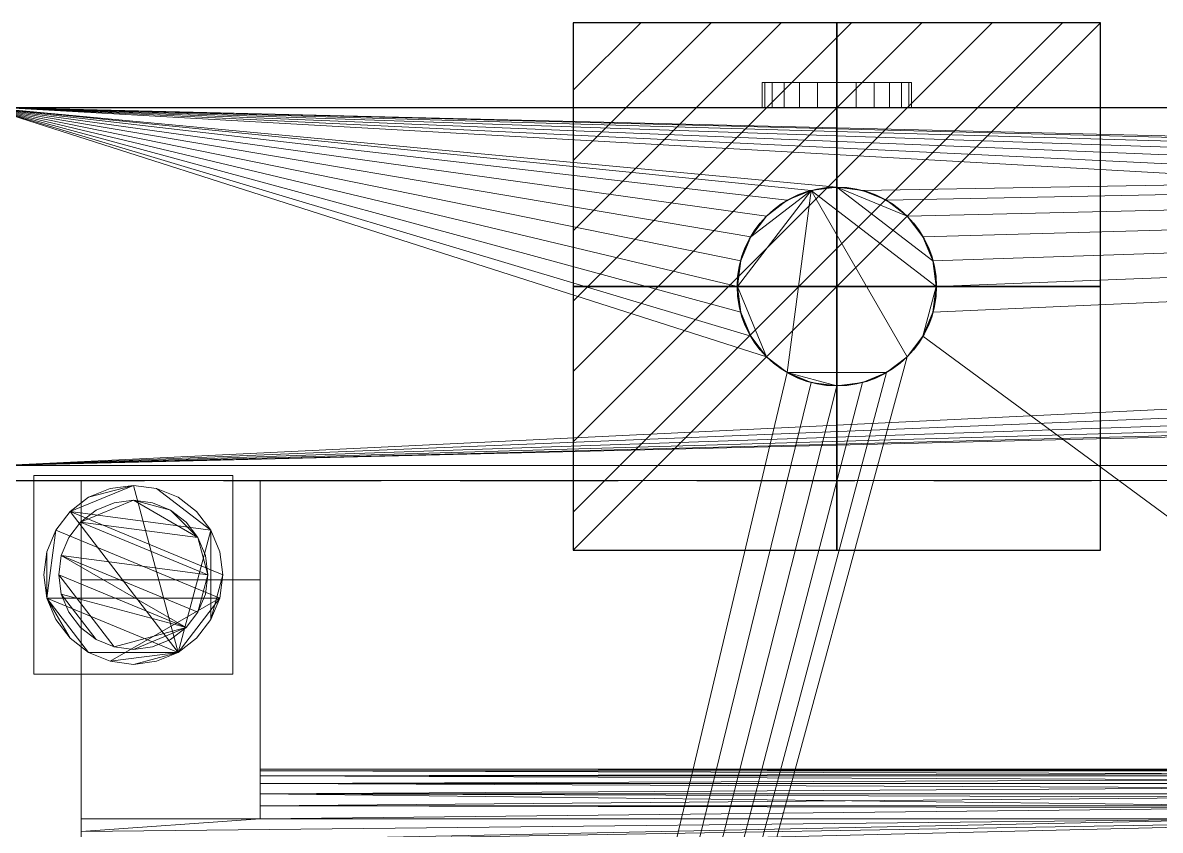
# Model space of a CAD drawing. Extents: x -225 to 1705, y -1183 to 75.
# Drawn here: x 567.2 to 796.1, y -150.4 to 12 of the extents above; entities that cross this region are included whole.
import ezdxf

# ---------------------------------------------------------------- set-up
doc = ezdxf.new("R2010")
doc.units = 0
doc.linetypes.add('NASCOSTA', pattern=[9.525, 6.35, -3.175])
for name, color, linetype in [('IQ_200_2D', 1, 'Continuous'), ('IQ_200_3D', 1, 'Continuous'), ('IQ_204_2D', 7, 'Continuous'), ('IQ_204_3D', 7, 'Continuous'), ('IQ_CON_ELECTRICITY_INT', 7, 'Continuous')]:
    doc.layers.add(name, color=color, linetype=linetype)

# ---------------------------------------------------------------- blocks, each defined once
blk = doc.blocks.new('*X3')
at = {"color": 0}
for p, q in [((286.774344, 2204.447934), (296.618251, 2214.291842)), ((286.774344, 2205.862148), (295.204037, 2214.291842)), ((286.774344, 2207.276361), (293.789824, 2214.291842)), ((286.774344, 2208.690575), (292.37561, 2214.291842)), ((286.774344, 2210.104788), (290.961397, 2214.291842)), ((286.774344, 2211.519002), (289.547183, 2214.291842)), ((286.774344, 2212.933216), (288.13297, 2214.291842))]:
    blk.add_line(p, q, dxfattribs=at)
blk = doc.blocks.new('ELECTRICITY')
for p, q in [((2.1213, 2.1213), (-2.1213, 2.1213)), ((-2.1213, 2.1213), (-2.1213, -2.1213)), ((-2.1213, -2.1213), (2.1213, 2.1213)), ((2.1213, -2.1213), (2.1213, 2.1213)), ((-2.1213, -2.1213), (2.1213, -2.1213))]:
    blk.add_line(p, q)
at = {"extrusion": (-1, 0, 0)}
for p, q in [((0, -2.1213, 2.1213), (0, 2.1213, 2.1213)), ((0, 2.1213, -2.1213), (0, -2.1213, -2.1213)), ((0, 2.1213, 2.1213), (0, 2.1213, -2.1213)), ((0, 2.1213, -2.1213), (0, -2.1213, 2.1213)), ((0, -2.1213, -2.1213), (0, -2.1213, 2.1213))]:
    blk.add_line(p, q, dxfattribs=at)
at = {"extrusion": (0, -1, 0)}
for p, q in [((2.1213, 0, 2.1213), (-2.1213, 0, 2.1213)), ((-2.1213, 0, -2.1213), (2.1213, 0, -2.1213)), ((-2.1213, 0, 2.1213), (-2.1213, 0, -2.1213)), ((-2.1213, 0, -2.1213), (2.1213, 0, 2.1213)), ((2.1213, 0, -2.1213), (2.1213, 0, 2.1213))]:
    blk.add_line(p, q, dxfattribs=at)
at = {"xscale": 0.4000000000000909, "yscale": 0.4000000000000909, "zscale": 0.4000000000000909}
blk.add_blockref('*X3', (-116.8311, -883.5954), dxfattribs=at)
at = {"extrusion": (-1, 0, 0), "xscale": 0.3999999999999773, "yscale": 0.3999999999999773, "zscale": 0.3999999999999773}
blk.add_blockref('*X3', (-116.8311, -883.5954), dxfattribs=at)
at = {"extrusion": (0, -1, 0), "xscale": 0.4000000000000909, "yscale": 0.4000000000000909, "zscale": 0.4000000000000909}
blk.add_blockref('*X3', (-116.8311, -883.5954), dxfattribs=at)
blk = doc.blocks.new('RINSE_INT')
at = {"layer": 'IQ_200_2D'}
blk.add_line((0, -5), (1120, -5), dxfattribs=at)
at = {"layer": 'IQ_204_2D', "linetype": 'NASCOSTA', "ltscale": 5}
blk.add_line((0, -80), (1120, -80), dxfattribs=at)
at = {"layer": 'IQ_204_2D'}
blk.add_circle((171, -41), 20, dxfattribs=at)
at = {"layer": 'IQ_CON_ELECTRICITY_INT', "xscale": 25, "yscale": 25, "zscale": 25}
blk.add_blockref('ELECTRICITY', (171, -41), dxfattribs=at)
at = {"layer": 'IQ_200_3D', "lineweight": 18}
mesh = blk.add_polyface(dxfattribs=at)
corners = [(186, 0, 1639), (185.49, 0, 1635.12), (183.99, 0, 1631.5), (181.61, 0, 1628.39), (178.5, 0, 1626.01), (174.88, 0, 1624.51), (171, 0, 1624), (167.12, 0, 1624.51), (163.5, 0, 1626.01), (160.39, 0, 1628.39), (158.01, 0, 1631.5), (156.51, 0, 1635.12), (156, 0, 1639), (156.51, 0, 1642.88), (158.01, 0, 1646.5), (160.39, 0, 1649.61), (163.5, 0, 1651.99), (167.12, 0, 1653.49), (171, 0, 1654), (174.88, 0, 1653.49), (178.5, 0, 1651.99), (181.61, 0, 1649.61), (183.99, 0, 1646.5), (185.49, 0, 1642.88)]
mesh.append_faces([[corners[k] for k in face] for face in [(10, 8, 9)]], dxfattribs={"vtx0": -1})
mesh.append_faces([[corners[k] for k in face] for face in [(15, 8, 12, 14)]], dxfattribs={"vtx0": -1, "vtx1": -1, "vtx2": -1})
mesh.append_faces([[corners[k] for k in face] for face in [(3, 15, 22, 23)]], dxfattribs={"vtx0": -1, "vtx1": -1, "vtx3": -1})
mesh.append_faces([[corners[k] for k in face] for face in [(3, 6, 7)]], dxfattribs={"vtx0": -1, "vtx2": -1})
mesh.append_faces([[corners[k] for k in face] for face in [(3, 7, 8, 15)]], dxfattribs={"vtx0": -1, "vtx2": -1, "vtx3": -1})
mesh.append_faces([[corners[k] for k in face] for face in [(23, 1, 2, 3), (15, 18, 19, 20)]], dxfattribs={"vtx0": -1, "vtx3": -1})
mesh.append_faces([[corners[k] for k in face] for face in [(17, 18, 15, 16), (13, 14, 12)]], dxfattribs={"vtx1": -1})
mesh.append_faces([[corners[k] for k in face] for face in [(11, 12, 8, 10)]], dxfattribs={"vtx1": -1, "vtx2": -1})
mesh.append_faces([[corners[k] for k in face] for face in [(23, 0, 1)]], dxfattribs={"vtx2": -1})
mesh.append_faces([[corners[k] for k in face] for face in [(20, 21, 22, 15)]], dxfattribs={"vtx2": -1, "vtx3": -1})
mesh.append_faces([[corners[k] for k in face] for face in [(3, 4, 5, 6)]], dxfattribs={"vtx3": -1})
mesh = blk.add_polyface(dxfattribs=at)
corners = [(156, 0, 1639), (156.51, 0, 1635.12), (158.01, 0, 1631.5), (160.39, 0, 1628.39), (163.5, 0, 1626.01), (167.12, 0, 1624.51), (171, 0, 1624), (174.88, 0, 1624.51), (178.5, 0, 1626.01), (181.61, 0, 1628.39), (183.99, 0, 1631.5), (185.49, 0, 1635.12), (186, 0, 1639), (186, -5, 1639), (185.49, -5, 1635.12), (183.99, -5, 1631.5), (181.61, -5, 1628.39), (178.5, -5, 1626.01), (174.88, -5, 1624.51), (171, -5, 1624), (167.12, -5, 1624.51), (163.5, -5, 1626.01), (160.39, -5, 1628.39), (158.01, -5, 1631.5), (156.51, -5, 1635.12), (156, -5, 1639)]
mesh.append_faces([[corners[k] for k in face] for face in [(13, 14, 11, 12), (0, 1, 24, 25)]], dxfattribs={"vtx1": -1})
mesh.append_faces([[corners[k] for k in face] for face in [(14, 15, 10, 11), (16, 17, 8, 9), (15, 16, 9, 10), (17, 18, 7, 8), (6, 7, 18, 19), (19, 20, 5, 6), (20, 21, 4, 5), (22, 23, 2, 3), (21, 22, 3, 4), (23, 24, 1, 2)]], dxfattribs={"vtx1": -1, "vtx3": -1})
mesh = blk.add_polyface(dxfattribs=at)
corners = [(186, 0, 1639), (185.49, 0, 1642.88), (183.99, 0, 1646.5), (181.61, 0, 1649.61), (178.5, 0, 1651.99), (174.88, 0, 1653.49), (171, 0, 1654), (167.12, 0, 1653.49), (163.5, 0, 1651.99), (160.39, 0, 1649.61), (158.01, 0, 1646.5), (156.51, 0, 1642.88), (156, 0, 1639), (156, -5, 1639), (156.51, -5, 1642.88), (158.01, -5, 1646.5), (160.39, -5, 1649.61), (163.5, -5, 1651.99), (167.12, -5, 1653.49), (171, -5, 1654), (174.88, -5, 1653.49), (178.5, -5, 1651.99), (181.61, -5, 1649.61), (183.99, -5, 1646.5), (185.49, -5, 1642.88), (186, -5, 1639)]
mesh.append_faces([[corners[k] for k in face] for face in [(13, 14, 11, 12), (0, 1, 24, 25)]], dxfattribs={"vtx1": -1})
mesh.append_faces([[corners[k] for k in face] for face in [(14, 15, 10, 11), (16, 17, 8, 9), (15, 16, 9, 10), (17, 18, 7, 8), (6, 7, 18, 19), (19, 20, 5, 6), (20, 21, 4, 5), (22, 23, 2, 3), (21, 22, 3, 4), (23, 24, 1, 2)]], dxfattribs={"vtx1": -1, "vtx3": -1})
mesh = blk.add_polyface(dxfattribs=at)
corners = [(1120, -737, 1493), (0, -737, 1493), (0, -5, 1493), (1120, -5, 1493)]
mesh.append_faces([[corners[k] for k in face] for face in [(0, 1, 2, 3)]])
mesh = blk.add_polyface(dxfattribs=at)
corners = [(1120, -5, 1493), (0, -5, 1493), (0, -5, 1785), (1120, -5, 1785)]
mesh.append_faces([[corners[k] for k in face] for face in [(0, 1, 2, 3)]])
mesh = blk.add_polyface(dxfattribs=at)
corners = [(1120, -737, 1785), (1120, -5, 1785), (0, -5, 1785), (0, -737, 1785), (151, -41, 1785), (151.68, -35.82, 1785), (153.68, -31, 1785), (156.86, -26.86, 1785), (161, -23.68, 1785), (165.82, -21.68, 1785), (171, -21, 1785), (176.18, -21.68, 1785), (181, -23.68, 1785), (185.14, -26.86, 1785), (188.32, -31, 1785), (190.32, -35.82, 1785), (191, -41, 1785), (190.32, -46.18, 1785), (188.32, -51, 1785), (185.14, -55.14, 1785), (181, -58.32, 1785), (176.18, -60.32, 1785), (171, -61, 1785), (165.82, -60.32, 1785), (161, -58.32, 1785), (156.86, -55.14, 1785), (153.68, -51, 1785), (151.68, -46.18, 1785)]
mesh.append_faces([[corners[k] for k in face] for face in [(15, 1, 14), (7, 2, 6), (4, 2, 27), (23, 3, 22)]], dxfattribs={"vtx0": -1, "vtx1": -1})
mesh.append_faces([[corners[k] for k in face] for face in [(1, 15, 16), (1, 16, 17), (18, 0, 1, 17), (0, 18, 19, 3), (3, 20, 21), (3, 19, 20), (3, 21, 22), (2, 7, 8), (2, 4, 5), (2, 25, 26)]], dxfattribs={"vtx0": -1, "vtx2": -1})
mesh.append_faces([[corners[k] for k in face] for face in [(11, 12, 1), (13, 14, 1), (12, 13, 1), (9, 10, 2), (8, 9, 2), (5, 6, 2), (23, 24, 3), (26, 27, 2)]], dxfattribs={"vtx1": -1, "vtx2": -1})
mesh.append_faces([[corners[k] for k in face] for face in [(10, 11, 1, 2), (24, 25, 2, 3)]], dxfattribs={"vtx1": -1, "vtx3": -1})
mesh = blk.add_polyface(dxfattribs=at)
corners = [(3, -5, 1493), (1117, -5, 1493), (1117, -5, 188), (3, -5, 188)]
mesh.append_faces([[corners[k] for k in face] for face in [(0, 1, 2, 3)]])
mesh = blk.add_polyface(dxfattribs=at)
corners = [(3, -737, 1493), (1117, -737, 1493), (1117, -5, 1493), (3, -5, 1493)]
mesh.append_faces([[corners[k] for k in face] for face in [(0, 1, 2, 3)]])
mesh = blk.add_polyface(dxfattribs=at)
corners = [(3, -77, 188), (3, -5, 188), (1117, -5, 188), (1117, -77, 188), (641, -41, 188), (641.68, -46.18, 188), (643.68, -51, 188), (646.86, -55.14, 188), (651, -58.32, 188), (655.82, -60.32, 188), (661, -61, 188), (666.18, -60.32, 188), (671, -58.32, 188), (675.14, -55.14, 188), (678.32, -51, 188), (680.32, -46.18, 188), (681, -41, 188), (680.32, -35.82, 188), (678.32, -31, 188), (675.14, -26.86, 188), (671, -23.68, 188), (666.18, -21.68, 188), (661, -21, 188), (655.82, -21.68, 188), (651, -23.68, 188), (646.86, -26.86, 188), (643.68, -31, 188), (641.68, -35.82, 188)]
mesh.append_faces([[corners[k] for k in face] for face in [(15, 3, 14), (17, 2, 16), (7, 0, 6), (26, 1, 25), (23, 1, 22)]], dxfattribs={"vtx0": -1, "vtx1": -1})
mesh.append_faces([[corners[k] for k in face] for face in [(3, 15, 16, 2), (2, 17, 18), (2, 18, 19), (2, 21, 22, 1), (0, 7, 8), (1, 26, 27)]], dxfattribs={"vtx0": -1, "vtx2": -1})
mesh.append_faces([[corners[k] for k in face] for face in [(11, 12, 3), (13, 14, 3), (12, 13, 3), (19, 20, 2), (20, 21, 2), (9, 10, 0), (8, 9, 0), (5, 6, 0), (24, 25, 1), (23, 24, 1), (27, 4, 1)]], dxfattribs={"vtx1": -1, "vtx2": -1})
mesh.append_faces([[corners[k] for k in face] for face in [(10, 11, 3, 0), (4, 5, 0, 1)]], dxfattribs={"vtx1": -1, "vtx3": -1})
mesh = blk.add_polyface(dxfattribs=at)
corners = [(186, -5, 1639), (185.49, -5, 1642.88), (183.99, -5, 1646.5), (181.61, -5, 1649.61), (178.5, -5, 1651.99), (174.88, -5, 1653.49), (171, -5, 1654), (167.12, -5, 1653.49), (163.5, -5, 1651.99), (160.39, -5, 1649.61), (158.01, -5, 1646.5), (156.51, -5, 1642.88), (156, -5, 1639), (156.51, -5, 1635.12), (158.01, -5, 1631.5), (160.39, -5, 1628.39), (163.5, -5, 1626.01), (167.12, -5, 1624.51), (171, -5, 1624), (174.88, -5, 1624.51), (178.5, -5, 1626.01), (181.61, -5, 1628.39), (183.99, -5, 1631.5), (185.49, -5, 1635.12)]
mesh.append_faces([[corners[k] for k in face] for face in [(16, 13, 14, 15), (21, 19, 20)]], dxfattribs={"vtx0": -1})
mesh.append_faces([[corners[k] for k in face] for face in [(2, 9, 21, 1)]], dxfattribs={"vtx0": -1, "vtx1": -1, "vtx2": -1})
mesh.append_faces([[corners[k] for k in face] for face in [(16, 9, 12, 13)]], dxfattribs={"vtx0": -1, "vtx1": -1, "vtx3": -1})
mesh.append_faces([[corners[k] for k in face] for face in [(1, 21, 22)]], dxfattribs={"vtx0": -1, "vtx2": -1})
mesh.append_faces([[corners[k] for k in face] for face in [(9, 4, 5, 6), (21, 17, 18, 19)]], dxfattribs={"vtx0": -1, "vtx3": -1})
mesh.append_faces([[corners[k] for k in face] for face in [(16, 17, 21, 9)]], dxfattribs={"vtx1": -1, "vtx2": -1, "vtx3": -1})
mesh.append_faces([[corners[k] for k in face] for face in [(7, 8, 9, 6), (10, 11, 12, 9), (23, 0, 1, 22)]], dxfattribs={"vtx2": -1})
mesh.append_faces([[corners[k] for k in face] for face in [(2, 3, 4, 9)]], dxfattribs={"vtx2": -1, "vtx3": -1})
mesh = blk.add_polyface(dxfattribs=at)
corners = [(151, -41, 1780), (151.68, -46.18, 1780), (153.68, -51, 1780), (156.86, -55.14, 1780), (161, -58.32, 1780), (165.82, -60.32, 1780), (171, -61, 1780), (176.18, -60.32, 1780), (181, -58.32, 1780), (185.14, -55.14, 1780), (188.32, -51, 1780), (190.32, -46.18, 1780), (191, -41, 1780), (190.32, -35.82, 1780), (188.32, -31, 1780), (185.14, -26.86, 1780), (181, -23.68, 1780), (176.18, -21.68, 1780), (171, -21, 1780), (165.82, -21.68, 1780), (161, -23.68, 1780), (156.86, -26.86, 1780), (153.68, -31, 1780), (151.68, -35.82, 1780)]
mesh.append_faces([[corners[k] for k in face] for face in [(15, 18, 13, 14)]], dxfattribs={"vtx0": -1, "vtx1": -1})
mesh.append_faces([[corners[k] for k in face] for face in [(9, 19, 4, 8)]], dxfattribs={"vtx0": -1, "vtx1": -1, "vtx2": -1})
mesh.append_faces([[corners[k] for k in face] for face in [(12, 19, 9, 10)]], dxfattribs={"vtx0": -1, "vtx1": -1, "vtx3": -1})
mesh.append_faces([[corners[k] for k in face] for face in [(19, 12, 13, 18)]], dxfattribs={"vtx0": -1, "vtx2": -1})
mesh.append_faces([[corners[k] for k in face] for face in [(0, 3, 4, 19)]], dxfattribs={"vtx0": -1, "vtx2": -1, "vtx3": -1})
mesh.append_faces([[corners[k] for k in face] for face in [(19, 22, 23, 0)]], dxfattribs={"vtx0": -1, "vtx3": -1})
mesh.append_faces([[corners[k] for k in face] for face in [(16, 17, 18, 15), (4, 5, 6), (10, 11, 12)]], dxfattribs={"vtx2": -1})
mesh.append_faces([[corners[k] for k in face] for face in [(6, 7, 8, 4)]], dxfattribs={"vtx2": -1, "vtx3": -1})
mesh.append_faces([[corners[k] for k in face] for face in [(19, 20, 21, 22), (0, 1, 2, 3)]], dxfattribs={"vtx3": -1})
mesh = blk.add_polyface(dxfattribs=at)
corners = [(151, -41, 1780), (151.68, -35.82, 1780), (153.68, -31, 1780), (156.86, -26.86, 1780), (161, -23.68, 1780), (165.82, -21.68, 1780), (171, -21, 1780), (176.18, -21.68, 1780), (181, -23.68, 1780), (185.14, -26.86, 1780), (188.32, -31, 1780), (190.32, -35.82, 1780), (191, -41, 1780), (191, -41, 1785), (190.32, -35.82, 1785), (188.32, -31, 1785), (185.14, -26.86, 1785), (181, -23.68, 1785), (176.18, -21.68, 1785), (171, -21, 1785), (165.82, -21.68, 1785), (161, -23.68, 1785), (156.86, -26.86, 1785), (153.68, -31, 1785), (151.68, -35.82, 1785), (151, -41, 1785)]
mesh.append_faces([[corners[k] for k in face] for face in [(1, 24, 25, 0), (14, 11, 12, 13)]], dxfattribs={"vtx0": -1})
mesh.append_faces([[corners[k] for k in face] for face in [(2, 23, 24, 1), (4, 21, 22, 3), (3, 22, 23, 2), (5, 20, 21, 4), (20, 5, 6, 19), (7, 18, 19, 6), (8, 17, 18, 7), (10, 15, 16, 9), (9, 16, 17, 8), (11, 14, 15, 10)]], dxfattribs={"vtx0": -1, "vtx2": -1})
mesh = blk.add_polyface(dxfattribs=at)
corners = [(191, -41, 1780), (190.32, -46.18, 1780), (188.32, -51, 1780), (185.14, -55.14, 1780), (181, -58.32, 1780), (176.18, -60.32, 1780), (171, -61, 1780), (165.82, -60.32, 1780), (161, -58.32, 1780), (156.86, -55.14, 1780), (153.68, -51, 1780), (151.68, -46.18, 1780), (151, -41, 1780), (151, -41, 1785), (151.68, -46.18, 1785), (153.68, -51, 1785), (156.86, -55.14, 1785), (161, -58.32, 1785), (165.82, -60.32, 1785), (171, -61, 1785), (176.18, -60.32, 1785), (181, -58.32, 1785), (185.14, -55.14, 1785), (188.32, -51, 1785), (190.32, -46.18, 1785), (191, -41, 1785)]
mesh.append_faces([[corners[k] for k in face] for face in [(1, 24, 25, 0), (14, 11, 12, 13)]], dxfattribs={"vtx0": -1})
mesh.append_faces([[corners[k] for k in face] for face in [(2, 23, 24, 1), (4, 21, 22, 3), (3, 22, 23, 2), (5, 20, 21, 4), (20, 5, 6, 19), (7, 18, 19, 6), (8, 17, 18, 7), (10, 15, 16, 9), (9, 16, 17, 8), (11, 14, 15, 10)]], dxfattribs={"vtx0": -1, "vtx2": -1})
mesh = blk.add_polyface(dxfattribs=at)
corners = [(3, -77, 150), (1117, -77, 150), (1117, -737, 150), (3, -737, 150)]
mesh.append_faces([[corners[k] for k in face] for face in [(0, 1, 2, 3)]])
mesh = blk.add_polyface(dxfattribs=at)
corners = [(3, -77, 188), (1117, -77, 188), (1117, -77, 150), (3, -77, 150)]
mesh.append_faces([[corners[k] for k in face] for face in [(0, 1, 2, 3)]])
mesh = blk.add_polyface(dxfattribs=at)
corners = [(3, -720, 710), (1117, -720, 710), (1117, -80, 710), (3, -80, 710)]
mesh.append_faces([[corners[k] for k in face] for face in [(0, 1, 2, 3)]])
mesh = blk.add_polyface(dxfattribs=at)
corners = [(3, -80, 1443), (1117, -80, 1443), (1117, -720, 1443), (3, -720, 1443)]
mesh.append_faces([[corners[k] for k in face] for face in [(0, 1, 2, 3)]])
mesh = blk.add_polyface(dxfattribs=at)
corners = [(3, -80, 710), (1117, -80, 710), (1117, -80, 1443), (3, -80, 1443)]
mesh.append_faces([[corners[k] for k in face] for face in [(0, 1, 2, 3)]])
at = {"layer": 'IQ_204_3D', "lineweight": 18}
mesh = blk.add_polyface(dxfattribs=at)
corners = [(9.5, -119, 150), (49.5, -119, 150), (49.5, -79, 150), (9.5, -79, 150)]
mesh.append_faces([[corners[k] for k in face] for face in [(0, 1, 2, 3)]])
mesh = blk.add_polyface(dxfattribs=at)
corners = [(49.5, -79, 60), (49.5, -119, 60), (9.5, -119, 60), (9.5, -79, 60)]
mesh.append_faces([[corners[k] for k in face] for face in [(0, 1, 2, 3)]])
mesh = blk.add_polyface(dxfattribs=at)
corners = [(49.5, -79, 60), (9.5, -79, 60), (9.5, -79, 150), (49.5, -79, 150)]
mesh.append_faces([[corners[k] for k in face] for face in [(0, 1, 2, 3)]])
mesh = blk.add_polyface(dxfattribs=at)
corners = [(9.5, -79, 60), (9.5, -119, 60), (9.5, -119, 150), (9.5, -79, 150)]
mesh.append_faces([[corners[k] for k in face] for face in [(0, 1, 2, 3)]])
mesh = blk.add_polyface(dxfattribs=at)
corners = [(19, -720, 956.99), (19, -671.94, 929.24), (19, -671.94, 928.4), (19, -669.36, 928.06), (19, -666.94, 927.06), (19, -664.87, 925.47), (19, -663.28, 923.4), (19, -662.29, 920.99), (19, -661.94, 918.4), (19, -662.29, 915.81), (19, -663.28, 913.4), (19, -664.87, 911.33), (19, -666.94, 909.74), (19, -669.36, 908.74), (19, -671.94, 908.4), (19, -671.94, 907.55), (19, -720, 879.81), (19, -100, 956.99), (19, -80, 956.99), (19, -80, 879.81), (19, -100, 879.81), (19, -148.06, 907.55), (19, -148.06, 908.4), (19, -150.64, 908.74), (19, -153.06, 909.74), (19, -155.13, 911.33), (19, -156.72, 913.4), (19, -157.71, 915.81), (19, -158.06, 918.4), (19, -157.71, 920.99), (19, -156.72, 923.4), (19, -155.13, 925.47), (19, -153.06, 927.06), (19, -150.64, 928.06), (19, -148.06, 928.4), (19, -148.06, 929.24)]
mesh.append_faces([[corners[k] for k in face] for face in [(34, 22, 33)]], dxfattribs={"vtx0": -1, "vtx1": -1})
mesh.append_faces([[corners[k] for k in face] for face in [(4, 12, 13, 3), (3, 13, 14, 2), (31, 24, 25), (32, 23, 24, 31), (33, 22, 23, 32)]], dxfattribs={"vtx0": -1, "vtx2": -1})
mesh.append_faces([[corners[k] for k in face] for face in [(9, 10, 7, 8), (19, 20, 17, 18), (28, 29, 27)]], dxfattribs={"vtx1": -1})
mesh.append_faces([[corners[k] for k in face] for face in [(4, 5, 12)]], dxfattribs={"vtx1": -1, "vtx2": -1})
mesh.append_faces([[corners[k] for k in face] for face in [(10, 11, 6, 7), (11, 12, 5, 6), (25, 26, 30, 31), (26, 27, 29, 30)]], dxfattribs={"vtx1": -1, "vtx3": -1})
mesh.append_faces([[corners[k] for k in face] for face in [(0, 1, 2, 14), (20, 21, 22, 17), (34, 35, 17, 22)]], dxfattribs={"vtx2": -1, "vtx3": -1})
mesh.append_faces([[corners[k] for k in face] for face in [(14, 15, 16, 0)]], dxfattribs={"vtx3": -1})
mesh = blk.add_polyface(dxfattribs=at)
corners = [(55, -80, 956.99), (19, -80, 956.99), (19, -100, 956.99), (55, -100, 956.99)]
mesh.append_faces([[corners[k] for k in face] for face in [(0, 1, 2, 3)]])
mesh = blk.add_polyface(dxfattribs=at)
corners = [(55, -80, 879.81), (19, -80, 879.81), (19, -80, 956.99), (55, -80, 956.99)]
mesh.append_faces([[corners[k] for k in face] for face in [(0, 1, 2, 3)]])
mesh = blk.add_polyface(dxfattribs=at)
corners = [(55, -100, 879.81), (19, -100, 879.81), (19, -80, 879.81), (55, -80, 879.81)]
mesh.append_faces([[corners[k] for k in face] for face in [(0, 1, 2, 3)]])
mesh = blk.add_polyface(dxfattribs=at)
corners = [(49.5, -119, 60), (49.5, -79, 60), (49.5, -79, 150), (49.5, -119, 150)]
mesh.append_faces([[corners[k] for k in face] for face in [(0, 1, 2, 3)]])
mesh = blk.add_polyface(dxfattribs=at)
corners = [(55, -720, 956.99), (55, -720, 879.81), (55, -671.94, 907.55), (55, -671.94, 908.4), (55, -674.53, 908.74), (55, -676.94, 909.74), (55, -679.02, 911.33), (55, -680.61, 913.4), (55, -681.6, 915.81), (55, -681.94, 918.4), (55, -681.6, 920.99), (55, -680.61, 923.4), (55, -679.02, 925.47), (55, -676.94, 927.06), (55, -674.53, 928.06), (55, -671.94, 928.4), (55, -671.94, 929.24), (55, -100, 956.99), (55, -148.06, 929.24), (55, -148.06, 928.4), (55, -145.47, 928.06), (55, -143.06, 927.06), (55, -140.98, 925.47), (55, -139.39, 923.4), (55, -138.4, 920.99), (55, -138.06, 918.4), (55, -138.4, 915.81), (55, -139.39, 913.4), (55, -140.98, 911.33), (55, -143.06, 909.74), (55, -145.47, 908.74), (55, -148.06, 908.4), (55, -148.06, 907.55), (55, -100, 879.81), (55, -80, 879.81), (55, -80, 956.99)]
mesh.append_faces([[corners[k] for k in face] for face in [(4, 1, 2, 3), (20, 18, 19)]], dxfattribs={"vtx0": -1})
mesh.append_faces([[corners[k] for k in face] for face in [(7, 1, 6), (12, 0, 11), (11, 0, 10), (8, 1, 7), (26, 33, 25), (24, 17, 23)]], dxfattribs={"vtx0": -1, "vtx1": -1})
mesh.append_faces([[corners[k] for k in face] for face in [(1, 4, 5), (0, 12, 13), (1, 8, 9, 0), (0, 9, 10), (17, 24, 25), (33, 29, 30)]], dxfattribs={"vtx0": -1, "vtx2": -1})
mesh.append_faces([[corners[k] for k in face] for face in [(33, 35, 17, 25)]], dxfattribs={"vtx0": -1, "vtx2": -1, "vtx3": -1})
mesh.append_faces([[corners[k] for k in face] for face in [(34, 35, 33)]], dxfattribs={"vtx1": -1})
mesh.append_faces([[corners[k] for k in face] for face in [(5, 6, 1), (13, 14, 0), (28, 29, 33), (27, 28, 33), (26, 27, 33), (21, 22, 17), (22, 23, 17)]], dxfattribs={"vtx1": -1, "vtx2": -1})
mesh.append_faces([[corners[k] for k in face] for face in [(20, 21, 17, 18)]], dxfattribs={"vtx1": -1, "vtx3": -1})
mesh.append_faces([[corners[k] for k in face] for face in [(14, 15, 16, 0), (30, 31, 32, 33)]], dxfattribs={"vtx3": -1})
mesh = blk.add_polyface(dxfattribs=at)
corners = [(47.5, -99, 5), (46.89, -94.34, 5), (45.09, -90, 5), (42.23, -86.27, 5), (38.5, -83.41, 5), (34.16, -81.61, 5), (29.5, -81, 5), (24.84, -81.61, 5), (20.5, -83.41, 5), (16.77, -86.27, 5), (13.91, -90, 5), (12.11, -94.34, 5), (11.5, -99, 5), (12.11, -103.66, 5), (13.91, -108, 5), (16.77, -111.73, 5), (20.5, -114.59, 5), (24.84, -116.39, 5), (29.5, -117, 5), (34.16, -116.39, 5), (38.5, -114.59, 5), (42.23, -111.73, 5), (45.09, -108, 5), (46.89, -103.66, 5)]
mesh.append_faces([[corners[k] for k in face] for face in [(9, 20, 6, 8)]], dxfattribs={"vtx0": -1, "vtx1": -1, "vtx2": -1})
mesh.append_faces([[corners[k] for k in face] for face in [(13, 20, 9, 10)]], dxfattribs={"vtx0": -1, "vtx1": -1, "vtx3": -1})
mesh.append_faces([[corners[k] for k in face] for face in [(13, 15, 16, 20)]], dxfattribs={"vtx0": -1, "vtx2": -1, "vtx3": -1})
mesh.append_faces([[corners[k] for k in face] for face in [(20, 16, 17, 18)]], dxfattribs={"vtx0": -1, "vtx3": -1})
mesh.append_faces([[corners[k] for k in face] for face in [(14, 15, 13), (19, 20, 18)]], dxfattribs={"vtx1": -1})
mesh.append_faces([[corners[k] for k in face] for face in [(5, 6, 20, 2)]], dxfattribs={"vtx1": -1, "vtx2": -1, "vtx3": -1})
mesh.append_faces([[corners[k] for k in face] for face in [(22, 23, 0), (11, 12, 13, 10), (6, 7, 8), (3, 4, 5, 2)]], dxfattribs={"vtx2": -1})
mesh.append_faces([[corners[k] for k in face] for face in [(20, 21, 22, 2), (0, 1, 2, 22)]], dxfattribs={"vtx2": -1, "vtx3": -1})
mesh = blk.add_polyface(dxfattribs=at)
corners = [(47.5, -99), (46.89, -103.66), (45.09, -108), (42.23, -111.73), (38.5, -114.59), (34.16, -116.39), (29.5, -117), (24.84, -116.39), (20.5, -114.59), (16.77, -111.73), (13.91, -108), (12.11, -103.66), (11.5, -99), (12.11, -94.34), (13.91, -90), (16.77, -86.27), (20.5, -83.41), (24.84, -81.61), (29.5, -81), (34.16, -81.61), (38.5, -83.41), (42.23, -86.27), (45.09, -90), (46.89, -94.34)]
mesh.append_faces([[corners[k] for k in face] for face in [(8, 11, 1, 7), (7, 1, 4)]], dxfattribs={"vtx0": -1, "vtx1": -1, "vtx2": -1})
mesh.append_faces([[corners[k] for k in face] for face in [(22, 15, 18, 19)]], dxfattribs={"vtx0": -1, "vtx1": -1, "vtx3": -1})
mesh.append_faces([[corners[k] for k in face] for face in [(12, 13, 11)]], dxfattribs={"vtx1": -1})
mesh.append_faces([[corners[k] for k in face] for face in [(13, 14, 1, 11)]], dxfattribs={"vtx1": -1, "vtx2": -1, "vtx3": -1})
mesh.append_faces([[corners[k] for k in face] for face in [(14, 15, 0, 1)]], dxfattribs={"vtx1": -1, "vtx3": -1})
mesh.append_faces([[corners[k] for k in face] for face in [(16, 17, 18, 15), (9, 10, 11, 8), (2, 3, 4, 1)]], dxfattribs={"vtx2": -1})
mesh.append_faces([[corners[k] for k in face] for face in [(22, 23, 0, 15)]], dxfattribs={"vtx2": -1, "vtx3": -1})
mesh.append_faces([[corners[k] for k in face] for face in [(19, 20, 21, 22), (4, 5, 6, 7)]], dxfattribs={"vtx3": -1})
mesh = blk.add_polyface(dxfattribs=at)
corners = [(47.5, -99, 5), (47.5, -99), (46.89, -94.34), (45.09, -90), (42.23, -86.27), (38.5, -83.41), (34.16, -81.61), (29.5, -81), (24.84, -81.61), (20.5, -83.41), (16.77, -86.27), (13.91, -90), (12.11, -94.34), (11.5, -99), (11.5, -99, 5), (12.11, -94.34, 5), (13.91, -90, 5), (16.77, -86.27, 5), (20.5, -83.41, 5), (24.84, -81.61, 5), (29.5, -81, 5), (34.16, -81.61, 5), (38.5, -83.41, 5), (42.23, -86.27, 5), (45.09, -90, 5), (46.89, -94.34, 5)]
mesh.append_faces([[corners[k] for k in face] for face in [(15, 12, 13, 14), (2, 25, 0, 1)]], dxfattribs={"vtx0": -1})
mesh.append_faces([[corners[k] for k in face] for face in [(16, 11, 12, 15), (18, 9, 10, 17), (17, 10, 11, 16), (19, 8, 9, 18), (8, 19, 20, 7), (21, 6, 7, 20), (22, 5, 6, 21), (24, 3, 4, 23), (23, 4, 5, 22), (25, 2, 3, 24)]], dxfattribs={"vtx0": -1, "vtx2": -1})
mesh = blk.add_polyface(dxfattribs=at)
corners = [(44.5, -99, 60), (43.99, -95.12, 60), (42.49, -91.5, 60), (40.11, -88.39, 60), (37, -86.01, 60), (33.38, -84.51, 60), (29.5, -84, 60), (25.62, -84.51, 60), (22, -86.01, 60), (18.89, -88.39, 60), (16.51, -91.5, 60), (15.01, -95.12, 60), (14.5, -99, 60), (15.01, -102.88, 60), (16.51, -106.5, 60), (18.89, -109.61, 60), (22, -111.99, 60), (25.62, -113.49, 60), (29.5, -114, 60), (33.38, -113.49, 60), (37, -111.99, 60), (40.11, -109.61, 60), (42.49, -106.5, 60), (43.99, -102.88, 60)]
mesh.append_faces([[corners[k] for k in face] for face in [(9, 6, 7, 8), (6, 4, 5)]], dxfattribs={"vtx0": -1})
mesh.append_faces([[corners[k] for k in face] for face in [(2, 6, 9, 0)]], dxfattribs={"vtx0": -1, "vtx1": -1, "vtx2": -1, "vtx3": -1})
mesh.append_faces([[corners[k] for k in face] for face in [(21, 12, 17, 18)]], dxfattribs={"vtx0": -1, "vtx1": -1, "vtx3": -1})
mesh.append_faces([[corners[k] for k in face] for face in [(1, 2, 0)]], dxfattribs={"vtx1": -1})
mesh.append_faces([[corners[k] for k in face] for face in [(16, 17, 12, 13), (21, 22, 11, 12)]], dxfattribs={"vtx1": -1, "vtx3": -1})
mesh.append_faces([[corners[k] for k in face] for face in [(14, 15, 16, 13)]], dxfattribs={"vtx2": -1})
mesh.append_faces([[corners[k] for k in face] for face in [(22, 23, 0, 11), (9, 10, 11, 0), (2, 3, 4, 6)]], dxfattribs={"vtx2": -1, "vtx3": -1})
mesh.append_faces([[corners[k] for k in face] for face in [(18, 19, 20, 21)]], dxfattribs={"vtx3": -1})
mesh = blk.add_polyface(dxfattribs=at)
corners = [(44.5, -99, 5), (43.99, -102.88, 5), (42.49, -106.5, 5), (40.11, -109.61, 5), (37, -111.99, 5), (33.38, -113.49, 5), (29.5, -114, 5), (25.62, -113.49, 5), (22, -111.99, 5), (18.89, -109.61, 5), (16.51, -106.5, 5), (15.01, -102.88, 5), (14.5, -99, 5), (15.01, -95.12, 5), (16.51, -91.5, 5), (18.89, -88.39, 5), (22, -86.01, 5), (25.62, -84.51, 5), (29.5, -84, 5), (33.38, -84.51, 5), (37, -86.01, 5), (40.11, -88.39, 5), (42.49, -91.5, 5), (43.99, -95.12, 5)]
mesh.append_faces([[corners[k] for k in face] for face in [(2, 0, 1)]], dxfattribs={"vtx0": -1})
mesh.append_faces([[corners[k] for k in face] for face in [(13, 3, 11, 12), (7, 3, 6)]], dxfattribs={"vtx0": -1, "vtx1": -1})
mesh.append_faces([[corners[k] for k in face] for face in [(22, 15, 18, 20)]], dxfattribs={"vtx0": -1, "vtx1": -1, "vtx2": -1, "vtx3": -1})
mesh.append_faces([[corners[k] for k in face] for face in [(13, 0, 2, 3)]], dxfattribs={"vtx0": -1, "vtx1": -1, "vtx3": -1})
mesh.append_faces([[corners[k] for k in face] for face in [(17, 18, 15, 16), (21, 22, 20)]], dxfattribs={"vtx1": -1})
mesh.append_faces([[corners[k] for k in face] for face in [(7, 8, 11, 3)]], dxfattribs={"vtx1": -1, "vtx2": -1, "vtx3": -1})
mesh.append_faces([[corners[k] for k in face] for face in [(18, 19, 20), (9, 10, 11, 8), (4, 5, 6, 3)]], dxfattribs={"vtx2": -1})
mesh.append_faces([[corners[k] for k in face] for face in [(13, 14, 15, 0), (22, 23, 0, 15)]], dxfattribs={"vtx2": -1, "vtx3": -1})
mesh = blk.add_polyface(dxfattribs=at)
corners = [(44.5, -99, 60), (44.5, -99, 5), (43.99, -95.12, 5), (42.49, -91.5, 5), (40.11, -88.39, 5), (37, -86.01, 5), (33.38, -84.51, 5), (29.5, -84, 5), (25.62, -84.51, 5), (22, -86.01, 5), (18.89, -88.39, 5), (16.51, -91.5, 5), (15.01, -95.12, 5), (14.5, -99, 5), (14.5, -99, 60), (15.01, -95.12, 60), (16.51, -91.5, 60), (18.89, -88.39, 60), (22, -86.01, 60), (25.62, -84.51, 60), (29.5, -84, 60), (33.38, -84.51, 60), (37, -86.01, 60), (40.11, -88.39, 60), (42.49, -91.5, 60), (43.99, -95.12, 60)]
mesh.append_faces([[corners[k] for k in face] for face in [(15, 12, 13, 14)]], dxfattribs={"vtx0": -1})
mesh.append_faces([[corners[k] for k in face] for face in [(16, 11, 12, 15)]], dxfattribs={"vtx0": -1, "vtx2": -1})
mesh.append_faces([[corners[k] for k in face] for face in [(1, 2, 25, 0)]], dxfattribs={"vtx1": -1})
mesh.append_faces([[corners[k] for k in face] for face in [(8, 9, 18, 19), (7, 8, 19, 20), (16, 17, 10, 11), (9, 10, 17, 18), (5, 6, 21, 22), (4, 5, 22, 23), (2, 3, 24, 25), (3, 4, 23, 24), (20, 21, 6, 7)]], dxfattribs={"vtx1": -1, "vtx3": -1})
mesh = blk.add_polyface(dxfattribs=at)
corners = [(11.5, -99, 5), (11.5, -99), (12.11, -103.66), (13.91, -108), (16.77, -111.73), (20.5, -114.59), (24.84, -116.39), (29.5, -117), (34.16, -116.39), (38.5, -114.59), (42.23, -111.73), (45.09, -108), (46.89, -103.66), (47.5, -99), (47.5, -99, 5), (46.89, -103.66, 5), (45.09, -108, 5), (42.23, -111.73, 5), (38.5, -114.59, 5), (34.16, -116.39, 5), (29.5, -117, 5), (24.84, -116.39, 5), (20.5, -114.59, 5), (16.77, -111.73, 5), (13.91, -108, 5), (12.11, -103.66, 5)]
mesh.append_faces([[corners[k] for k in face] for face in [(15, 12, 13, 14), (2, 25, 0, 1)]], dxfattribs={"vtx0": -1})
mesh.append_faces([[corners[k] for k in face] for face in [(16, 11, 12, 15), (18, 9, 10, 17), (17, 10, 11, 16), (19, 8, 9, 18), (8, 19, 20, 7), (21, 6, 7, 20), (22, 5, 6, 21), (24, 3, 4, 23), (23, 4, 5, 22), (25, 2, 3, 24)]], dxfattribs={"vtx0": -1, "vtx2": -1})
mesh = blk.add_polyface(dxfattribs=at)
corners = [(14.5, -99, 60), (14.5, -99, 5), (15.01, -102.88, 5), (16.51, -106.5, 5), (18.89, -109.61, 5), (22, -111.99, 5), (25.62, -113.49, 5), (29.5, -114, 5), (33.38, -113.49, 5), (37, -111.99, 5), (40.11, -109.61, 5), (42.49, -106.5, 5), (43.99, -102.88, 5), (44.5, -99, 5), (44.5, -99, 60), (43.99, -102.88, 60), (42.49, -106.5, 60), (40.11, -109.61, 60), (37, -111.99, 60), (33.38, -113.49, 60), (29.5, -114, 60), (25.62, -113.49, 60), (22, -111.99, 60), (18.89, -109.61, 60), (16.51, -106.5, 60), (15.01, -102.88, 60)]
mesh.append_faces([[corners[k] for k in face] for face in [(1, 2, 25, 0)]], dxfattribs={"vtx1": -1})
mesh.append_faces([[corners[k] for k in face] for face in [(11, 12, 15, 16), (10, 11, 16, 17), (8, 9, 18, 19), (9, 10, 17, 18), (7, 8, 19, 20), (5, 6, 21, 22), (4, 5, 22, 23), (2, 3, 24, 25), (3, 4, 23, 24), (20, 21, 6, 7)]], dxfattribs={"vtx1": -1, "vtx3": -1})
mesh.append_faces([[corners[k] for k in face] for face in [(12, 13, 14, 15)]], dxfattribs={"vtx3": -1})
mesh = blk.add_polyface(dxfattribs=at)
corners = [(55, -148.06, 907.55), (19, -148.06, 907.55), (19, -100, 879.81), (55, -100, 879.81)]
mesh.append_faces([[corners[k] for k in face] for face in [(0, 1, 2, 3)]])
mesh = blk.add_polyface(dxfattribs=at)
corners = [(55, -100, 956.99), (19, -100, 956.99), (19, -148.06, 929.24), (55, -148.06, 929.24)]
mesh.append_faces([[corners[k] for k in face] for face in [(0, 1, 2, 3)]])
mesh = blk.add_polyface(dxfattribs=at)
corners = [(9.5, -119, 60), (49.5, -119, 60), (49.5, -119, 150), (9.5, -119, 150)]
mesh.append_faces([[corners[k] for k in face] for face in [(0, 1, 2, 3)]])
mesh = blk.add_polyface(dxfattribs=at)
corners = [(1099, -158.06, 918.4), (19, -158.06, 918.4), (19, -157.71, 915.81), (19, -156.72, 913.4), (19, -155.13, 911.33), (19, -153.06, 909.74), (19, -150.64, 908.74), (19, -148.06, 908.4), (55, -148.06, 908.4), (55, -145.47, 908.74), (55, -143.06, 909.74), (55, -140.98, 911.33), (55, -139.39, 913.4), (55, -138.4, 915.81), (55, -138.06, 918.4), (259, -138.06, 918.4), (259, -138.31, 916.17), (259, -139.05, 914.06), (259, -140.24, 912.16), (259, -141.82, 910.58), (259, -143.72, 909.39), (259, -145.83, 908.65), (259, -148.06, 908.4), (309, -148.06, 908.4), (309, -145.83, 908.65), (309, -143.72, 909.39), (309, -141.82, 910.58), (309, -140.24, 912.16), (309, -139.05, 914.06), (309, -138.31, 916.17), (309, -138.06, 918.4), (534, -138.06, 918.4), (534, -138.31, 916.17), (534, -139.05, 914.06), (534, -140.24, 912.16), (534, -141.82, 910.58), (534, -143.72, 909.39), (534, -145.83, 908.65), (534, -148.06, 908.4), (584, -148.06, 908.4), (584, -145.83, 908.65), (584, -143.72, 909.39), (584, -141.82, 910.58), (584, -140.24, 912.16), (584, -139.05, 914.06), (584, -138.31, 916.17), (584, -138.06, 918.4), (809, -138.06, 918.4), (809, -138.31, 916.17), (809, -139.05, 914.06), (809, -140.24, 912.16), (809, -141.82, 910.58), (809, -143.72, 909.39), (809, -145.83, 908.65), (809, -148.06, 908.4), (859, -148.06, 908.4), (859, -145.83, 908.65), (859, -143.72, 909.39), (859, -141.82, 910.58), (859, -140.24, 912.16), (859, -139.05, 914.06), (859, -138.31, 916.17), (859, -138.06, 918.4), (1063, -138.06, 918.4), (1063, -138.4, 915.81), (1063, -139.39, 913.4), (1063, -140.98, 911.33), (1063, -143.06, 909.74), (1063, -145.47, 908.74), (1063, -148.06, 908.4), (1099, -148.06, 908.4), (1099, -150.64, 908.74), (1099, -153.06, 909.74), (1099, -155.13, 911.33), (1099, -156.72, 913.4), (1099, -157.71, 915.81)]
mesh.append_faces([[corners[k] for k in face] for face in [(64, 61, 63), (61, 64, 60), (60, 65, 59), (65, 60, 64), (59, 66, 58), (66, 59, 65), (43, 51, 42), (51, 43, 50), (52, 42, 51), (11, 19, 10), (26, 35, 25), (69, 56, 68), (57, 68, 56), (41, 53, 40), (53, 41, 52), (54, 40, 53), (72, 55, 71), (25, 36, 24), (37, 24, 36), (10, 20, 9), (9, 21, 8), (21, 9, 20), (22, 8, 21), (24, 37, 23), (23, 5, 22), (5, 23, 4)]], dxfattribs={"vtx0": -1, "vtx1": -1})
mesh.append_faces([[corners[k] for k in face] for face in [(39, 74, 3, 38), (55, 69, 71), (54, 73, 39), (22, 6, 8), (4, 23, 38)]], dxfattribs={"vtx0": -1, "vtx1": -1, "vtx2": -1})
mesh.append_faces([[corners[k] for k in face] for face in [(45, 48, 49, 44), (58, 66, 67), (50, 43, 44, 49), (13, 16, 17), (16, 13, 14), (34, 26, 27), (17, 12, 13), (12, 17, 18), (18, 11, 12), (57, 67, 68), (54, 72, 73), (54, 39, 40), (10, 19, 20), (22, 5, 6)]], dxfattribs={"vtx0": -1, "vtx2": -1})
mesh.append_faces([[corners[k] for k in face] for face in [(62, 63, 61), (70, 71, 69)]], dxfattribs={"vtx1": -1})
mesh.append_faces([[corners[k] for k in face] for face in [(34, 35, 26), (18, 19, 11), (41, 42, 52), (55, 56, 69), (73, 74, 39), (54, 55, 72), (35, 36, 25), (37, 38, 23), (3, 4, 38), (57, 58, 67)]], dxfattribs={"vtx1": -1, "vtx2": -1})
mesh.append_faces([[corners[k] for k in face] for face in [(28, 29, 32, 33), (33, 34, 27, 28), (74, 75, 2, 3)]], dxfattribs={"vtx1": -1, "vtx3": -1})
mesh.append_faces([[corners[k] for k in face] for face in [(46, 47, 48, 45), (14, 15, 16), (6, 7, 8)]], dxfattribs={"vtx2": -1})
mesh.append_faces([[corners[k] for k in face] for face in [(29, 30, 31, 32), (75, 0, 1, 2)]], dxfattribs={"vtx3": -1})
mesh = blk.add_polyface(dxfattribs=at)
corners = [(19, -158.06, 918.4), (1099, -158.06, 918.4), (1099, -157.8, 920.63), (1099, -157.06, 922.74), (1099, -155.87, 924.63), (1099, -154.29, 926.22), (1099, -152.4, 927.41), (1099, -150.28, 928.15), (1099, -148.06, 928.4), (1063, -148.06, 928.4), (1063, -145.47, 928.06), (1063, -143.06, 927.06), (1063, -140.98, 925.47), (1063, -139.39, 923.4), (1063, -138.4, 920.99), (1063, -138.06, 918.4), (859, -138.06, 918.4), (859, -138.4, 920.99), (859, -139.39, 923.4), (859, -140.98, 925.47), (859, -143.06, 927.06), (859, -145.47, 928.06), (859, -148.06, 928.4), (809, -148.06, 928.4), (809, -145.47, 928.06), (809, -143.06, 927.06), (809, -140.98, 925.47), (809, -139.39, 923.4), (809, -138.4, 920.99), (809, -138.06, 918.4), (584, -138.06, 918.4), (584, -138.4, 920.99), (584, -139.39, 923.4), (584, -140.98, 925.47), (584, -143.06, 927.06), (584, -145.47, 928.06), (584, -148.06, 928.4), (534, -148.06, 928.4), (534, -145.47, 928.06), (534, -143.06, 927.06), (534, -140.98, 925.47), (534, -139.39, 923.4), (534, -138.4, 920.99), (534, -138.06, 918.4), (309, -138.06, 918.4), (309, -138.4, 920.99), (309, -139.39, 923.4), (309, -140.98, 925.47), (309, -143.06, 927.06), (309, -145.47, 928.06), (309, -148.06, 928.4), (259, -148.06, 928.4), (259, -145.47, 928.06), (259, -143.06, 927.06), (259, -140.98, 925.47), (259, -139.39, 923.4), (259, -138.4, 920.99), (259, -138.06, 918.4), (55, -138.06, 918.4), (55, -138.4, 920.99), (55, -139.39, 923.4), (55, -140.98, 925.47), (55, -143.06, 927.06), (55, -145.47, 928.06), (55, -148.06, 928.4), (19, -148.06, 928.4), (19, -150.64, 928.06), (19, -153.06, 927.06), (19, -155.13, 925.47), (19, -156.72, 923.4), (19, -157.71, 920.99)]
mesh.append_faces([[corners[k] for k in face] for face in [(2, 0, 1), (17, 14, 15, 16), (45, 42, 43, 44)]], dxfattribs={"vtx0": -1})
mesh.append_faces([[corners[k] for k in face] for face in [(11, 21, 10), (23, 6, 22), (35, 24, 34), (25, 34, 24), (0, 2, 70), (69, 37, 68), (68, 50, 67), (67, 51, 66), (49, 39, 48), (37, 4, 36)]], dxfattribs={"vtx0": -1, "vtx1": -1})
mesh.append_faces([[corners[k] for k in face] for face in [(7, 9, 22), (23, 36, 5), (4, 37, 69), (64, 66, 51), (68, 37, 50)]], dxfattribs={"vtx0": -1, "vtx1": -1, "vtx2": -1})
mesh.append_faces([[corners[k] for k in face] for face in [(23, 5, 6), (70, 2, 3), (22, 9, 10, 21), (50, 37, 38, 49), (49, 38, 39), (52, 62, 63), (12, 19, 20, 11), (19, 12, 13, 18), (14, 17, 18, 13), (40, 47, 48, 39), (41, 46, 47, 40), (46, 41, 42, 45)]], dxfattribs={"vtx0": -1, "vtx2": -1})
mesh.append_faces([[corners[k] for k in face] for face in [(65, 66, 64)]], dxfattribs={"vtx1": -1})
mesh.append_faces([[corners[k] for k in face] for face in [(4, 5, 36), (6, 7, 22), (3, 4, 69), (20, 21, 11), (69, 70, 3), (50, 51, 67), (52, 53, 62)]], dxfattribs={"vtx1": -1, "vtx2": -1})
mesh.append_faces([[corners[k] for k in face] for face in [(23, 24, 35, 36), (63, 64, 51, 52), (25, 26, 33, 34), (26, 27, 32, 33), (31, 32, 27, 28), (61, 62, 53, 54), (54, 55, 60, 61), (59, 60, 55, 56)]], dxfattribs={"vtx1": -1, "vtx3": -1})
mesh.append_faces([[corners[k] for k in face] for face in [(7, 8, 9)]], dxfattribs={"vtx2": -1})
mesh.append_faces([[corners[k] for k in face] for face in [(28, 29, 30, 31), (56, 57, 58, 59)]], dxfattribs={"vtx3": -1})
mesh = blk.add_polyface(dxfattribs=at)
corners = [(19, -148.06, 907.55), (55, -148.06, 907.55), (55, -148.06, 908.4), (19, -148.06, 908.4), (55, -148.06, 929.24), (19, -148.06, 929.24), (19, -148.06, 928.4), (55, -148.06, 928.4)]
mesh.append_faces([[corners[k] for k in face] for face in [(2, 3, 0, 1), (5, 6, 7, 4)]])

msp = doc.modelspace()

# ---------------------------------------------------------------- block references
msp.add_blockref('RINSE_INT', (560, 0))

doc.saveas('drawing.dxf')
